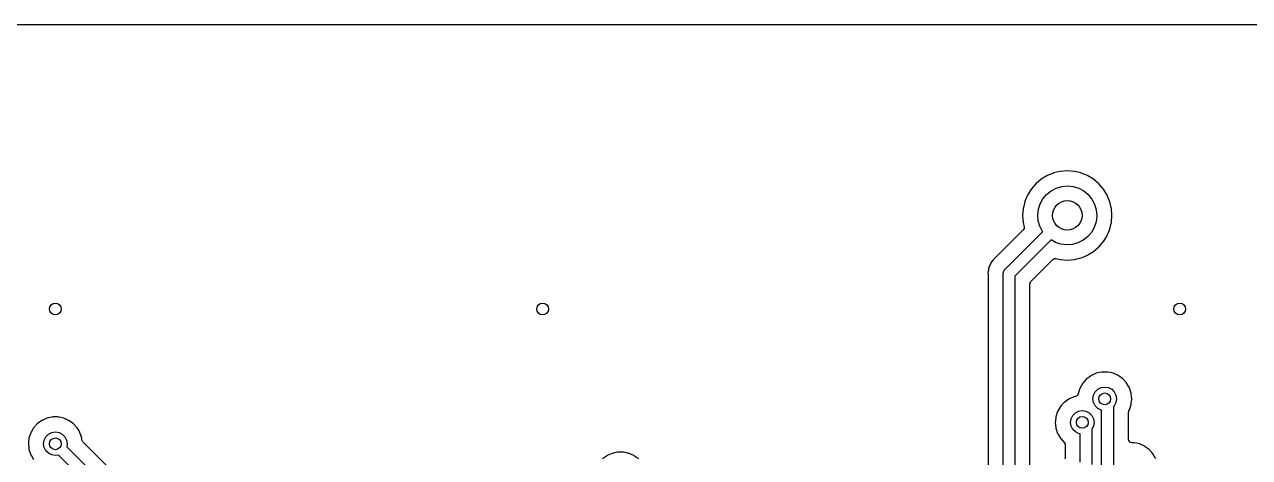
# Model space of a CAD drawing. Extents: x 61 to 228, y -146 to -45.
# Drawn here: x 124.68 to 166.19, y -59.65 to -44.96 of the extents above; entities that cross this region are included whole.
import ezdxf

# ---------------------------------------------------------------- set-up
doc = ezdxf.new("R2010")
doc.units = 0
doc.layers.add('BLACK', color=7, linetype='CONTINUOUS')

msp = doc.modelspace()

# ---------------------------------------------------------------- linework, layer by layer
at = {"layer": 'BLACK', "linetype": 'CONTINUOUS'}
for p, q in [((107.377, -44.9585), (178.779, -44.9585)), ((159.131, -50.2108), (158.95, -50.365)), ((159.135, -50.2082), (159.131, -50.2108)), ((159.329, -50.0893), (159.135, -50.2082)), ((159.135, -50.2082), (159.135, -50.2082)), ((159.333, -50.0868), (159.329, -50.0893)), ((159.338, -50.0849), (159.333, -50.0868)), ((159.548, -49.9978), (159.338, -50.0849)), ((159.338, -50.0849), (159.338, -50.0849)), ((159.552, -49.9959), (159.548, -49.9978)), ((159.548, -49.9978), (159.548, -49.9978)), ((159.657, -49.9709), (159.552, -49.9959)), ((159.778, -49.9416), (159.657, -49.9709)), ((159.783, -49.9405), (159.778, -49.9416)), ((159.778, -49.9416), (159.778, -49.9416)), ((160.02, -49.9218), (159.783, -49.9405)), ((160.257, -49.9405), (160.02, -49.9218)), ((160.262, -49.9416), (160.257, -49.9405)), ((160.383, -49.9709), (160.262, -49.9416)), ((160.262, -49.9416), (160.262, -49.9416)), ((160.488, -49.9959), (160.383, -49.9709)), ((160.492, -49.9978), (160.488, -49.9959)), ((160.702, -50.0849), (160.492, -49.9978)), ((160.492, -49.9978), (160.492, -49.9978)), ((160.707, -50.0868), (160.702, -50.0849)), ((160.702, -50.0849), (160.702, -50.0849)), ((160.711, -50.0893), (160.707, -50.0868)), ((160.905, -50.2082), (160.711, -50.0893)), ((160.909, -50.2108), (160.905, -50.2082)), ((160.905, -50.2082), (160.905, -50.2082)), ((161.09, -50.365), (160.909, -50.2108)), ((158.793, -50.5498), (158.693, -50.714)), ((158.796, -50.5456), (158.793, -50.5498)), ((158.793, -50.5498), (158.793, -50.5498)), ((158.95, -50.365), (158.796, -50.5456)), ((159.32, -50.7205), (159.472, -50.5982)), ((159.472, -50.5982), (159.645, -50.5078)), ((159.645, -50.5078), (159.833, -50.4527)), ((159.833, -50.4527), (160.027, -50.435)), ((160.027, -50.435), (160.221, -50.4554)), ((160.221, -50.4554), (160.408, -50.5131)), ((160.408, -50.5131), (160.579, -50.606)), ((160.579, -50.606), (160.73, -50.7304)), ((161.244, -50.5456), (161.09, -50.365)), ((161.247, -50.5498), (161.244, -50.5456)), ((161.347, -50.714), (161.247, -50.5498)), ((161.247, -50.5498), (161.247, -50.5498)), ((158.57, -51.0148), (158.532, -51.172)), ((158.581, -50.9674), (158.57, -51.0148)), ((158.598, -50.9269), (158.581, -50.9674)), ((158.67, -50.7526), (158.598, -50.9269)), ((158.672, -50.748), (158.67, -50.7526)), ((158.67, -50.7526), (158.67, -50.7526)), ((158.693, -50.714), (158.672, -50.748)), ((159.042, -51.2271), (159.101, -51.0411)), ((159.101, -51.0411), (159.195, -50.87)), ((159.195, -50.87), (159.32, -50.7205)), ((160.73, -50.7304), (160.853, -50.8816)), ((160.853, -50.8816), (160.945, -51.0539)), ((160.945, -51.0539), (161.001, -51.2408)), ((161.368, -50.748), (161.347, -50.714)), ((161.37, -50.7526), (161.368, -50.748)), ((161.442, -50.9269), (161.37, -50.7526)), ((161.37, -50.7526), (161.37, -50.7526)), ((161.459, -50.9674), (161.442, -50.9269)), ((161.47, -51.0148), (161.459, -50.9674)), ((161.508, -51.172), (161.47, -51.0148)), ((158.525, -51.1983), (158.507, -51.435)), ((158.507, -51.435), (158.525, -51.6717)), ((158.532, -51.172), (158.525, -51.1983)), ((159.02, -51.421), (159.042, -51.2271)), ((159.036, -51.6155), (159.02, -51.421)), ((161.02, -51.4629), (160.995, -51.6565)), ((161.001, -51.2408), (161.02, -51.435)), ((161.02, -51.435), (161.02, -51.4629)), ((161.515, -51.1983), (161.508, -51.172)), ((161.533, -51.435), (161.515, -51.1983)), ((161.515, -51.6717), (161.533, -51.435)), ((158.525, -51.6717), (158.527, -51.6765)), ((158.555, -51.8803), (158.525, -51.9279)), ((158.527, -51.6765), (158.527, -51.6765)), ((158.527, -51.6765), (158.537, -51.7195)), ((158.537, -51.7195), (158.553, -51.7883)), ((158.553, -51.7883), (158.559, -51.8094)), ((158.559, -51.8094), (158.555, -51.8803)), ((159.09, -51.8031), (159.036, -51.6155)), ((159.179, -51.9767), (159.09, -51.8031)), ((160.934, -51.8417), (160.837, -52.0114)), ((160.995, -51.6565), (160.934, -51.8417)), ((161.459, -51.9026), (161.487, -51.7883)), ((161.487, -51.7883), (161.513, -51.6765)), ((161.513, -51.6765), (161.515, -51.6717)), ((161.513, -51.6765), (161.513, -51.6765)), ((158.525, -51.9279), (157.565, -52.8882)), ((157.904, -53.2682), (159.187, -51.9856)), ((159.47, -52.2678), (158.245, -53.4925)), ((159.187, -51.9856), (159.179, -51.9767)), ((159.62, -52.3514), (159.47, -52.2678)), ((160.556, -52.2793), (160.382, -52.3673)), ((160.71, -52.1592), (160.556, -52.2793)), ((160.837, -52.0114), (160.71, -52.1592)), ((161.247, -52.3202), (161.366, -52.1262)), ((161.366, -52.1262), (161.368, -52.122)), ((161.368, -52.122), (161.382, -52.089)), ((161.382, -52.089), (161.457, -51.9072)), ((161.457, -51.9072), (161.459, -51.9026)), ((161.457, -51.9072), (161.457, -51.9072)), ((159.805, -52.4117), (159.62, -52.3514)), ((159.999, -52.4348), (159.805, -52.4117)), ((160.194, -52.4198), (159.999, -52.4348)), ((160.382, -52.3673), (160.194, -52.4198)), ((160.719, -52.776), (160.905, -52.6618)), ((160.905, -52.6618), (160.909, -52.6592)), ((160.905, -52.6618), (160.905, -52.6618)), ((160.909, -52.6592), (161.09, -52.505)), ((161.09, -52.505), (161.244, -52.3244)), ((161.244, -52.3244), (161.247, -52.3202)), ((161.247, -52.3202), (161.247, -52.3202)), ((157.393, -53.1319), (157.391, -53.138)), ((157.414, -53.0795), (157.393, -53.1319)), ((157.416, -53.0724), (157.414, -53.0795)), ((157.414, -53.0795), (157.414, -53.0795)), ((157.421, -53.0662), (157.416, -53.0724)), ((157.422, -53.0638), (157.421, -53.0662)), ((157.43, -53.0492), (157.422, -53.0638)), ((157.432, -53.0469), (157.43, -53.0492)), ((157.435, -53.0399), (157.432, -53.0469)), ((157.474, -52.9897), (157.435, -53.0399)), ((157.478, -52.9844), (157.474, -52.9897)), ((157.485, -52.9749), (157.478, -52.9844)), ((157.515, -52.9321), (157.485, -52.9749)), ((157.559, -52.8941), (157.515, -52.9321)), ((157.565, -52.8882), (157.559, -52.8941)), ((158.791, -53.6662), (159.527, -52.9299)), ((159.527, -52.9299), (159.589, -52.8959)), ((159.589, -52.8959), (159.646, -52.8965)), ((159.646, -52.8965), (159.778, -52.9284)), ((159.778, -52.9284), (159.778, -52.9284)), ((159.778, -52.9284), (159.783, -52.9295)), ((159.783, -52.9295), (160.02, -52.9482)), ((160.02, -52.9482), (160.257, -52.9295)), ((160.257, -52.9295), (160.262, -52.9284)), ((160.262, -52.9284), (160.429, -52.8882)), ((160.262, -52.9284), (160.262, -52.9284)), ((160.429, -52.8882), (160.488, -52.8741)), ((160.488, -52.8741), (160.519, -52.861)), ((160.519, -52.861), (160.702, -52.7851)), ((160.702, -52.7851), (160.707, -52.7832)), ((160.702, -52.7851), (160.702, -52.7851)), ((160.707, -52.7832), (160.719, -52.776)), ((157.345, -53.302), (157.333, -53.3649)), ((157.333, -53.3649), (157.333, -53.3724)), ((157.333, -53.3724), (157.333, -53.3724)), ((157.333, -53.3724), (157.337, -53.4271)), ((157.337, -53.4271), (157.337, -53.4343)), ((157.337, -53.4343), (157.337, -60.7919)), ((157.346, -53.2955), (157.345, -53.302)), ((157.353, -53.2397), (157.346, -53.2955)), ((157.354, -53.2322), (157.353, -53.2397)), ((157.353, -53.2397), (157.353, -53.2397)), ((157.357, -53.2251), (157.354, -53.2322)), ((157.362, -53.2063), (157.357, -53.2225)), ((157.357, -53.2225), (157.357, -53.2251)), ((157.363, -53.2037), (157.362, -53.2063)), ((157.364, -53.1962), (157.363, -53.2037)), ((157.391, -53.138), (157.364, -53.1962)), ((157.845, -53.4093), (157.853, -53.3768)), ((157.845, -61.0692), (157.845, -53.4093)), ((157.853, -53.3768), (157.857, -53.3436)), ((157.857, -53.3436), (157.863, -53.3338)), ((157.863, -53.3338), (157.865, -53.3226)), ((157.865, -53.3226), (157.886, -53.2965)), ((157.886, -53.2965), (157.904, -53.2682)), ((158.245, -53.4925), (158.245, -61.0692)), ((158.754, -53.7553), (158.774, -53.6872)), ((158.754, -60.7919), (158.754, -53.7553)), ((158.774, -53.6872), (158.791, -53.6662)), ((160.833, -56.8669), (160.828, -56.8708)), ((160.839, -56.8642), (160.833, -56.8669)), ((161.002, -56.7919), (160.839, -56.8642)), ((160.839, -56.8642), (160.839, -56.8642)), ((161.008, -56.7892), (161.002, -56.7919)), ((161.002, -56.7919), (161.002, -56.7919)), ((161.101, -56.7694), (161.008, -56.7892)), ((161.188, -56.7509), (161.101, -56.7694)), ((161.195, -56.7495), (161.188, -56.7509)), ((161.188, -56.7509), (161.188, -56.7509)), ((161.385, -56.7495), (161.195, -56.7495)), ((161.392, -56.7509), (161.385, -56.7495)), ((161.479, -56.7694), (161.392, -56.7509)), ((161.392, -56.7509), (161.392, -56.7509)), ((161.572, -56.7892), (161.479, -56.7694)), ((161.578, -56.7919), (161.572, -56.7892)), ((161.741, -56.8642), (161.578, -56.7919)), ((161.578, -56.7919), (161.578, -56.7919)), ((161.747, -56.8669), (161.741, -56.8642)), ((161.741, -56.8642), (161.741, -56.8642)), ((161.752, -56.8708), (161.747, -56.8669)), ((160.551, -57.1211), (160.455, -57.2864)), ((160.556, -57.1155), (160.551, -57.1211)), ((160.674, -56.984), (160.556, -57.1155)), ((160.679, -56.9791), (160.674, -56.984)), ((160.674, -56.984), (160.674, -56.984)), ((160.807, -56.8861), (160.679, -56.9791)), ((160.828, -56.8708), (160.807, -56.8861)), ((160.828, -56.8708), (160.828, -56.8708)), ((161.055, -57.3344), (161.166, -57.2776)), ((161.166, -57.2776), (161.29, -57.258)), ((161.29, -57.258), (161.414, -57.2776)), ((161.414, -57.2776), (161.525, -57.3344)), ((161.773, -56.8861), (161.752, -56.8708)), ((161.752, -56.8708), (161.752, -56.8708)), ((161.901, -56.9791), (161.773, -56.8861)), ((161.906, -56.984), (161.901, -56.9791)), ((162.024, -57.1155), (161.906, -56.984)), ((161.906, -56.984), (161.906, -56.984)), ((162.029, -57.1211), (162.024, -57.1155)), ((162.125, -57.2864), (162.029, -57.1211)), ((160.071, -57.6664), (159.917, -57.7786)), ((160.077, -57.6637), (160.071, -57.6664)), ((160.24, -57.5914), (160.077, -57.6637)), ((160.077, -57.6637), (160.077, -57.6637)), ((160.246, -57.5887), (160.24, -57.5914)), ((160.24, -57.5914), (160.24, -57.5914)), ((160.252, -57.5873), (160.246, -57.5887)), ((160.297, -57.5777), (160.252, -57.5873)), ((160.252, -57.5873), (160.252, -57.5873)), ((160.361, -57.5431), (160.297, -57.5777)), ((160.394, -57.4807), (160.361, -57.5431)), ((160.396, -57.4746), (160.394, -57.4807)), ((160.405, -57.4428), (160.396, -57.4681)), ((160.396, -57.4681), (160.396, -57.4746)), ((160.448, -57.3088), (160.405, -57.4428)), ((160.455, -57.2864), (160.448, -57.3088)), ((160.89, -57.658), (160.91, -57.5344)), ((160.91, -57.7816), (160.89, -57.658)), ((160.91, -57.5344), (160.966, -57.4229)), ((160.966, -57.4229), (161.055, -57.3344)), ((161.525, -57.3344), (161.614, -57.4229)), ((161.614, -57.4229), (161.67, -57.5344)), ((161.67, -57.5344), (161.69, -57.658)), ((161.69, -57.658), (161.67, -57.7816)), ((162.184, -57.4681), (162.125, -57.2864)), ((162.184, -57.4746), (162.184, -57.4681)), ((162.196, -57.5887), (162.184, -57.4746)), ((162.184, -57.4746), (162.184, -57.4746)), ((162.187, -57.8104), (162.203, -57.6646)), ((162.204, -57.658), (162.196, -57.5887)), ((162.203, -57.6646), (162.204, -57.658)), ((159.693, -58.0859), (159.634, -58.2676)), ((159.789, -57.9206), (159.693, -58.0859)), ((159.818, -57.8888), (159.789, -57.9206)), ((159.912, -57.7835), (159.818, -57.8888)), ((159.917, -57.7786), (159.912, -57.7835)), ((159.912, -57.7835), (159.912, -57.7835)), ((160.293, -58.1339), (160.404, -58.0771)), ((160.404, -58.0771), (160.528, -58.0575)), ((160.528, -58.0575), (160.652, -58.0771)), ((160.652, -58.0771), (160.763, -58.1339)), ((160.966, -57.8931), (160.91, -57.7816)), ((161.055, -57.9816), (160.966, -57.8931)), ((161.166, -58.0384), (161.055, -57.9816)), ((161.182, -58.0408), (161.166, -58.0384)), ((161.182, -59.9237), (161.182, -58.0408)), ((161.614, -57.8931), (161.582, -57.9252)), ((161.582, -57.9252), (161.582, -60.0069)), ((161.67, -57.7816), (161.614, -57.8931)), ((162.09, -58.1231), (162.107, -58.0601)), ((162.107, -58.0601), (162.125, -58.0296)), ((162.125, -58.0296), (162.184, -57.8479)), ((162.184, -57.8479), (162.187, -57.8104)), ((125.114, -58.508), (125.016, -58.6167)), ((125.119, -58.5031), (125.114, -58.508)), ((125.114, -58.508), (125.114, -58.508)), ((125.229, -58.4234), (125.119, -58.5031)), ((125.268, -58.3948), (125.229, -58.4234)), ((125.273, -58.3909), (125.268, -58.3948)), ((125.268, -58.3948), (125.268, -58.3948)), ((125.279, -58.3882), (125.273, -58.3909)), ((125.442, -58.3159), (125.279, -58.3882)), ((125.279, -58.3882), (125.279, -58.3882)), ((125.448, -58.3132), (125.442, -58.3159)), ((125.442, -58.3159), (125.442, -58.3159)), ((125.541, -58.2934), (125.448, -58.3132)), ((125.628, -58.2749), (125.541, -58.2934)), ((125.635, -58.2735), (125.628, -58.2749)), ((125.628, -58.2749), (125.628, -58.2749)), ((125.825, -58.2735), (125.635, -58.2735)), ((125.832, -58.2749), (125.825, -58.2735)), ((125.919, -58.2934), (125.832, -58.2749)), ((125.832, -58.2749), (125.832, -58.2749)), ((126.012, -58.3132), (125.919, -58.2934)), ((126.018, -58.3159), (126.012, -58.3132)), ((126.181, -58.3882), (126.018, -58.3159)), ((126.018, -58.3159), (126.018, -58.3159)), ((126.187, -58.3909), (126.181, -58.3882)), ((126.181, -58.3882), (126.181, -58.3882)), ((126.192, -58.3948), (126.187, -58.3909)), ((126.231, -58.4234), (126.192, -58.3948)), ((126.192, -58.3948), (126.192, -58.3948)), ((126.341, -58.5031), (126.231, -58.4234)), ((126.346, -58.508), (126.341, -58.5031)), ((126.444, -58.6167), (126.346, -58.508)), ((126.346, -58.508), (126.346, -58.508)), ((159.621, -58.3996), (159.614, -58.4575)), ((159.614, -58.4575), (159.615, -58.4641)), ((159.615, -58.4641), (159.633, -58.6348)), ((159.634, -58.2741), (159.621, -58.3996)), ((159.634, -58.2676), (159.634, -58.2741)), ((159.634, -58.2741), (159.634, -58.2741)), ((160.128, -58.4575), (160.148, -58.3339)), ((160.148, -58.5811), (160.128, -58.4575)), ((160.148, -58.3339), (160.204, -58.2224)), ((160.204, -58.2224), (160.293, -58.1339)), ((160.763, -58.1339), (160.852, -58.2224)), ((160.852, -58.2224), (160.908, -58.3339)), ((160.908, -58.3339), (160.928, -58.4575)), ((160.928, -58.4575), (160.908, -58.5811)), ((162.09, -59.0204), (162.09, -58.1231)), ((124.895, -58.8104), (124.836, -58.9921)), ((124.906, -58.792), (124.895, -58.8104)), ((124.951, -58.7135), (124.906, -58.792)), ((124.991, -58.6451), (124.951, -58.7135)), ((125.016, -58.6167), (124.991, -58.6451)), ((125.406, -58.9469), (125.495, -58.8584)), ((125.495, -58.8584), (125.606, -58.8016)), ((125.606, -58.8016), (125.73, -58.782)), ((125.73, -58.782), (125.854, -58.8016)), ((125.854, -58.8016), (125.965, -58.8584)), ((125.965, -58.8584), (126.054, -58.9469)), ((126.469, -58.6451), (126.444, -58.6167)), ((126.509, -58.7135), (126.469, -58.6451)), ((126.554, -58.792), (126.509, -58.7135)), ((126.565, -58.8104), (126.554, -58.792)), ((126.589, -58.886), (126.565, -58.8104)), ((126.611, -58.9529), (126.589, -58.886)), ((159.633, -58.6348), (159.634, -58.6474)), ((159.634, -58.6474), (159.693, -58.8291)), ((159.693, -58.8291), (159.697, -58.8348)), ((159.697, -58.8348), (159.697, -58.8348)), ((159.697, -58.8348), (159.723, -58.8808)), ((159.723, -58.8808), (159.789, -58.9944)), ((160.204, -58.6926), (160.148, -58.5811)), ((160.293, -58.7811), (160.204, -58.6926)), ((160.404, -58.8379), (160.293, -58.7811)), ((160.455, -58.8459), (160.404, -58.8379)), ((160.455, -59.8039), (160.455, -58.8459)), ((160.908, -58.5811), (160.855, -58.686)), ((160.855, -58.686), (160.855, -59.8856)), ((124.822, -59.1326), (124.816, -59.182)), ((124.816, -59.182), (124.817, -59.1886)), ((124.817, -59.1886), (124.832, -59.3315)), ((124.836, -58.9986), (124.822, -59.1326)), ((124.832, -59.3315), (124.836, -59.3719)), ((124.836, -58.9921), (124.836, -58.9986)), ((124.836, -58.9986), (124.836, -58.9986)), ((125.33, -59.182), (125.35, -59.0584)), ((125.35, -59.3056), (125.33, -59.182)), ((125.35, -59.0584), (125.406, -58.9469)), ((125.406, -59.4171), (125.35, -59.3056)), ((126.054, -58.9469), (126.11, -59.0584)), ((126.11, -59.0584), (126.13, -59.182)), ((126.13, -59.182), (126.114, -59.2831)), ((126.114, -59.2831), (127.904, -61.0728)), ((126.624, -58.9921), (126.611, -58.9529)), ((126.624, -58.9986), (126.624, -58.9921)), ((126.628, -59.0388), (126.624, -58.9986)), ((126.624, -58.9986), (126.624, -58.9986)), ((126.631, -59.0524), (126.628, -59.0388)), ((126.665, -59.1147), (126.631, -59.0524)), ((128.246, -60.6956), (126.665, -59.1147)), ((159.789, -58.9944), (159.793, -58.9994)), ((159.793, -58.9994), (159.793, -58.9994)), ((159.793, -58.9994), (159.808, -59.0153)), ((159.808, -59.0153), (159.914, -59.1333)), ((159.914, -59.1333), (159.914, -59.1335)), ((159.914, -59.1335), (159.945, -59.1975)), ((159.945, -59.1975), (159.946, -59.2178)), ((159.946, -59.2178), (159.946, -59.6374)), ((162.101, -59.0727), (162.09, -59.0204)), ((162.148, -59.1264), (162.101, -59.0727)), ((162.216, -59.1464), (162.148, -59.1264)), ((162.276, -59.1464), (162.216, -59.1464)), ((162.283, -59.1477), (162.276, -59.1464)), ((162.364, -59.165), (162.283, -59.1477)), ((162.283, -59.1477), (162.283, -59.1477)), ((162.463, -59.1861), (162.364, -59.165)), ((162.469, -59.1888), (162.463, -59.1861)), ((162.632, -59.2611), (162.469, -59.1888)), ((162.469, -59.1888), (162.469, -59.1888)), ((162.638, -59.2638), (162.632, -59.2611)), ((162.632, -59.2611), (162.632, -59.2611)), ((162.643, -59.2676), (162.638, -59.2638)), ((162.66, -59.2802), (162.643, -59.2676)), ((162.643, -59.2676), (162.643, -59.2676)), ((162.792, -59.376), (162.66, -59.2802)), ((124.836, -59.3719), (124.895, -59.5536)), ((124.895, -59.5536), (124.899, -59.5593)), ((124.899, -59.5593), (124.899, -59.5593)), ((124.899, -59.5593), (124.917, -59.5909)), ((124.917, -59.5909), (124.991, -59.7189)), ((125.495, -59.5056), (125.406, -59.4171)), ((125.606, -59.5624), (125.495, -59.5056)), ((125.73, -59.582), (125.606, -59.5624)), ((125.831, -59.566), (125.73, -59.582)), ((127.562, -61.2968), (125.831, -59.566)), ((144.41, -59.5969), (144.271, -59.6981)), ((144.42, -59.5898), (144.41, -59.5969)), ((144.425, -59.5859), (144.42, -59.5898)), ((144.42, -59.5898), (144.42, -59.5898)), ((144.431, -59.5832), (144.425, -59.5859)), ((144.594, -59.5109), (144.431, -59.5832)), ((144.431, -59.5832), (144.431, -59.5832)), ((144.6, -59.5082), (144.594, -59.5109)), ((144.594, -59.5109), (144.594, -59.5109)), ((144.718, -59.4831), (144.6, -59.5082)), ((144.78, -59.4699), (144.718, -59.4831)), ((144.786, -59.4685), (144.78, -59.4699)), ((144.78, -59.4699), (144.78, -59.4699)), ((144.977, -59.4685), (144.786, -59.4685)), ((144.984, -59.4699), (144.977, -59.4685)), ((145.046, -59.4831), (144.984, -59.4699)), ((144.984, -59.4699), (144.984, -59.4699)), ((145.164, -59.5082), (145.046, -59.4831)), ((145.17, -59.5109), (145.164, -59.5082)), ((145.333, -59.5832), (145.17, -59.5109)), ((145.17, -59.5109), (145.17, -59.5109)), ((145.339, -59.5859), (145.333, -59.5832)), ((145.333, -59.5832), (145.333, -59.5832)), ((145.344, -59.5898), (145.339, -59.5859)), ((145.354, -59.5969), (145.344, -59.5898)), ((145.344, -59.5898), (145.344, -59.5898)), ((145.493, -59.6981), (145.354, -59.5969)), ((159.946, -59.6374), (159.935, -59.6893)), ((162.797, -59.3809), (162.792, -59.376)), ((162.889, -59.4831), (162.797, -59.3809)), ((162.797, -59.3809), (162.797, -59.3809)), ((162.92, -59.5179), (162.889, -59.4831)), ((162.968, -59.6009), (162.92, -59.5179)), ((162.991, -59.6416), (162.968, -59.6009)), ((163.016, -59.6833), (162.991, -59.6416))]:
    msp.add_line(p, q, dxfattribs=at)
at = {"layer": 'BLACK'}
for centre, radius in [((160.02, -51.435), 0.5), ((125.73, -54.61), 0.2), ((142.24, -54.61), 0.2), ((163.83, -54.61), 0.2), ((161.29, -57.658), 0.2), ((160.528, -58.4575), 0.2), ((125.73, -59.182), 0.2)]:
    msp.add_circle(centre, radius, dxfattribs=at)

doc.saveas('drawing.dxf')
